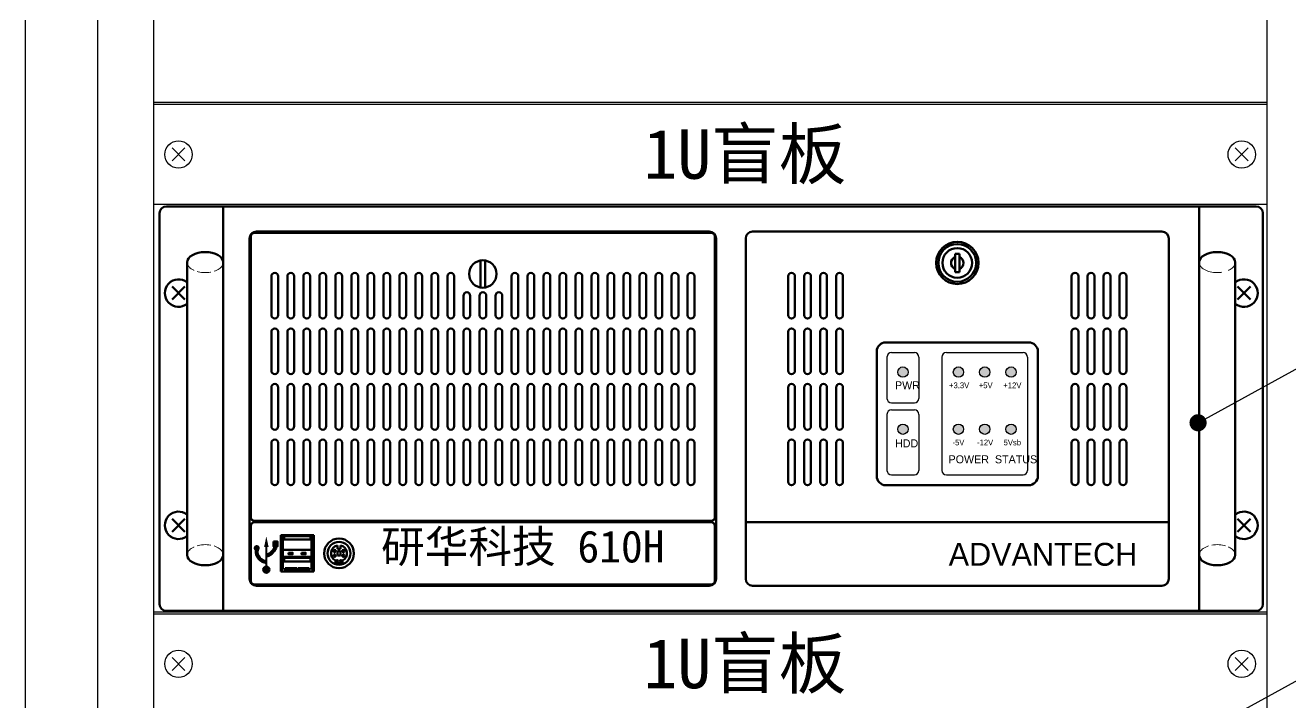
# Model space of a CAD drawing. Extents: x -75138 to 15640, y -12340 to 70479.
# Drawn here: x 3707 to 4261, y -10965 to -10669 of the extents above; entities that cross this region are included whole.
import ezdxf

# ---------------------------------------------------------------- set-up
doc = ezdxf.new("R2010")
doc.units = 0
doc.linetypes.add('ACAD_ISO02W100', pattern=[15, 12, -3])
doc.layers.get('0').update_dxf_attribs({"linetype": 'CONTINUOUS'})
doc.layers.add('尺寸线', color=3, linetype='CONTINUOUS')
doc.layers.add('虚线', color=5, linetype='ACAD_ISO02W100', lineweight=18)
doc.layers.add('轮廓', color=7, linetype='CONTINUOUS', lineweight=50)
doc.styles.get("Standard").update_dxf_attribs({"font": 'SIMFANG.TTF'})
doc.styles.add('仿宋', font='SIMFANG.TTF')
doc.dimstyles.new('ISO-25', dxfattribs={"dimtxt": 2.5, "dimasz": 2.5, "dimexe": 1.25, "dimexo": 0.625, "dimtad": 1, "dimdsep": 46, "dimtxsty": 'Standard', "dimcen": 2.5, "dimadec": 0, "dimazin": 0, "dimtfac": 1, "dimtmove": 0, "dimatfit": 3, "dimfxl": 0, "dimarcsym": 0})

# ---------------------------------------------------------------- blocks, each defined once
blk = doc.blocks.new('工控机研华科技610H正面')
at = {"layer": '轮廓'}
h = blk.add_hatch(color=1, dxfattribs=at)
h.paths.add_polyline_path([(86.1, -72.5, 1), (81.6, -72.5, 1)])
h.paths.add_polyline_path([(110.35, -72.5, 1), (105.85, -72.5, 1)])
h.paths.add_polyline_path([(121.85, -72.5, 1), (117.35, -72.5, 1)])
h.paths.add_polyline_path([(133.35, -72.5, 1), (128.85, -72.5, 1)])
h.paths.add_polyline_path([(133.35, -97.5, 1), (128.85, -97.5, 1)])
h.paths.add_polyline_path([(121.85, -97.5, 1), (117.35, -97.5, 1)])
h.paths.add_polyline_path([(110.35, -97.5, 1), (105.85, -97.5, 1)])
h.paths.add_polyline_path([(86.1, -97.5, 1), (81.6, -97.5, 1)])
for points in [[(-197.46, -149.5, 1), (-200.13, -149.5, 1)], [(-190.11, -148.67), (-190.93, -148.67, -0.239964), (-194.22, -152.25), (-194.19, -153.09, 0.261146)], [(-189.65, -146.62), (-191.5, -146.62), (-191.5, -148.67), (-189.65, -148.67)], [(-198.38, -150.48), (-199.18, -150.45, 0.393256), (-195.08, -155.97), (-195.05, -155.16, -0.38915)], [(-193.25, -158.94, 1), (-195.91, -158.94, 1)]]:
    blk.add_hatch(color=256, dxfattribs=at).paths.add_polyline_path(points)
at = {"color": 1}
for p, q in [((76.85, -66), (76.85, -84)), ((78.85, -64), (88.85, -64)), ((90.85, -66), (90.85, -84)), ((100.85, -66), (100.85, -115.5)), ((102.85, -64), (136.35, -64)), ((138.35, -66), (138.35, -115.5)), ((78.85, -86), (88.85, -86)), ((76.85, -91), (76.85, -115.5)), ((78.85, -89), (88.85, -89)), ((90.85, -91), (90.85, -115.5)), ((78.85, -117.5), (88.85, -117.5)), ((102.85, -117.5), (136.35, -117.5))]:
    blk.add_line(p, q, dxfattribs=at)
for centre in [(83.85, -72.5), (108.1, -72.5), (119.6, -72.5), (131.1, -72.5), (83.85, -97.5), (108.1, -97.5), (119.6, -97.5), (131.1, -97.5)]:
    blk.add_circle(centre, 2.25, dxfattribs=at)
for centre, start, end in [((78.85, -66), 90, 180), ((88.85, -66), 0, 90), ((102.85, -66), 90, 180), ((136.35, -66), 0, 90), ((78.85, -84), 180, 270), ((88.85, -84), 270, 0), ((78.85, -91), 90, 180), ((88.85, -91), 0, 90), ((78.85, -115.5), 180, 270), ((88.85, -115.5), 270, 0), ((102.85, -115.5), 180, 270), ((136.35, -115.5), 270, 0)]:
    blk.add_arc(centre, 2, start, end, dxfattribs=at)
at = {"layer": '虚线', "ltscale": 0.5, "extrusion": (0, 0, -1)}
for centre, major_axis in [((-221.3, -24.5), (-7.9, 0)), ((221.3, -152.5), (7.9, 0))]:
    blk.add_ellipse(centre, major_axis=major_axis, ratio=0.56962, start_param=3.141593, end_param=6.283185, dxfattribs=at)
at = {"layer": '虚线'}
blk.add_ellipse((221.3, -24.5), major_axis=(7.9, 0), ratio=0.56962, start_param=3.141593, end_param=6.283185, dxfattribs=at)
at = {"layer": '虚线', "ltscale": 0.5}
blk.add_ellipse((-221.3, -152.5), major_axis=(-7.9, 0), ratio=0.56962, start_param=3.141593, end_param=6.283185, dxfattribs=at)
at = {"layer": '轮廓', "ltscale": 0.2}
for p, q in [((-238.3, 0), (238.3, 0)), ((-198.9, -11), (-0.9, -11)), ((18.1, -11), (197.1, -11)), ((-199.8, -11.6), (0, -11.6)), ((106.6, -20.75), (108.6, -20.75)), ((106.6, -28.75), (108.6, -28.75)), ((-199.8, -137.6), (0, -137.6)), ((-199.8, -138.2), (0, -138.2)), ((-199.8, -165.4), (0, -165.4)), ((-198.9, -166), (-0.9, -166)), ((18.1, -166), (197.1, -166)), ((-238.3, -177), (238.3, -177))]:
    blk.add_line(p, q, dxfattribs=at)
at = {"layer": '轮廓'}
for p, q in [((213.4, 0), (213.4, -177)), ((-241.3, -3), (-241.3, -174)), ((-213.4, 0), (-213.4, -177)), ((241.3, -3), (241.3, -174)), ((-201.9, -14), (-201.9, -163)), ((-201.3, -13.1), (-201.3, -136.1)), ((1.5, -13.1), (1.5, -136.1)), ((2.1, -14), (2.1, -163)), ((15.1, -14), (15.1, -163)), ((200.1, -14), (200.1, -162)), ((106.6, -20.75), (106.6, -28.75)), ((108.6, -20.75), (108.6, -28.75)), ((-229.2, -24.5), (-229.2, -152.5)), ((-100.9, -35.52), (-100.9, -23.68)), ((-98.9, -35.52), (-98.9, -23.68)), ((229.2, -24.5), (229.2, -152.5)), ((-192.4, -47.6), (-192.4, -30.6)), ((-189.4, -47.6), (-189.4, -30.6)), ((-185.4, -47.6), (-185.4, -30.6)), ((-182.4, -47.6), (-182.4, -30.6)), ((-178.4, -47.6), (-178.4, -30.6)), ((-175.4, -47.6), (-175.4, -30.6)), ((-171.4, -47.6), (-171.4, -30.6)), ((-168.4, -47.6), (-168.4, -30.6)), ((-164.4, -47.6), (-164.4, -30.6)), ((-161.4, -47.6), (-161.4, -30.6)), ((-157.4, -47.6), (-157.4, -30.6)), ((-154.4, -47.6), (-154.4, -30.6)), ((-150.4, -47.6), (-150.4, -30.6)), ((-147.4, -47.6), (-147.4, -30.6)), ((-143.4, -47.6), (-143.4, -30.6)), ((-140.4, -47.6), (-140.4, -30.6)), ((-136.4, -47.6), (-136.4, -30.6)), ((-133.4, -47.6), (-133.4, -30.6)), ((-129.4, -47.6), (-129.4, -30.6)), ((-126.4, -47.6), (-126.4, -30.6)), ((-122.4, -47.6), (-122.4, -30.6)), ((-119.4, -47.6), (-119.4, -30.6)), ((-115.4, -47.6), (-115.4, -30.6)), ((-112.4, -47.6), (-112.4, -30.6)), ((-87.4, -47.6), (-87.4, -30.6)), ((-84.4, -47.6), (-84.4, -30.6)), ((-80.4, -47.6), (-80.4, -30.6)), ((-77.4, -47.6), (-77.4, -30.6)), ((-73.4, -47.6), (-73.4, -30.6)), ((-70.4, -47.6), (-70.4, -30.6)), ((-66.4, -47.6), (-66.4, -30.6)), ((-63.4, -47.6), (-63.4, -30.6)), ((-59.4, -47.6), (-59.4, -30.6)), ((-56.4, -47.6), (-56.4, -30.6)), ((-52.4, -47.6), (-52.4, -30.6)), ((-49.4, -47.6), (-49.4, -30.6)), ((-45.4, -47.6), (-45.4, -30.6)), ((-42.4, -47.6), (-42.4, -30.6)), ((-38.4, -47.6), (-38.4, -30.6)), ((-35.4, -47.6), (-35.4, -30.6)), ((-31.4, -47.6), (-31.4, -30.6)), ((-28.4, -47.6), (-28.4, -30.6)), ((-24.4, -47.6), (-24.4, -30.6)), ((-21.4, -47.6), (-21.4, -30.6)), ((-17.4, -47.6), (-17.4, -30.6)), ((-14.4, -47.6), (-14.4, -30.6)), ((-10.4, -47.6), (-10.4, -30.6)), ((-7.4, -47.6), (-7.4, -30.6)), ((33.6, -47.6), (33.6, -30.6)), ((36.6, -47.6), (36.6, -30.6)), ((40.6, -47.6), (40.6, -30.6)), ((43.6, -47.6), (43.6, -30.6)), ((47.6, -47.6), (47.6, -30.6)), ((50.6, -47.6), (50.6, -30.6)), ((54.6, -47.6), (54.6, -30.6)), ((57.6, -47.6), (57.6, -30.6)), ((157.6, -47.6), (157.6, -30.6)), ((160.6, -47.6), (160.6, -30.6)), ((164.6, -47.6), (164.6, -30.6)), ((167.6, -47.6), (167.6, -30.6)), ((171.6, -47.6), (171.6, -30.6)), ((174.6, -47.6), (174.6, -30.6)), ((178.6, -47.6), (178.6, -30.6)), ((181.6, -47.6), (181.6, -30.6)), ((-230.17, -40.78), (-235.83, -35.12)), ((-235.83, -40.78), (-230.17, -35.12)), ((230.17, -40.78), (235.83, -35.12)), ((235.83, -40.78), (230.17, -35.12)), ((-108.4, -47.6), (-108.4, -39.1)), ((-105.4, -47.6), (-105.4, -39.1)), ((-101.4, -47.6), (-101.4, -39.1)), ((-98.4, -47.6), (-98.4, -39.1)), ((-94.4, -47.6), (-94.4, -39.1)), ((-91.4, -47.6), (-91.4, -39.1)), ((-192.4, -71.9), (-192.4, -54.9)), ((-189.4, -71.9), (-189.4, -54.9)), ((-185.4, -71.9), (-185.4, -54.9)), ((-182.4, -71.9), (-182.4, -54.9)), ((-178.4, -71.9), (-178.4, -54.9)), ((-175.4, -71.9), (-175.4, -54.9)), ((-171.4, -71.9), (-171.4, -54.9)), ((-168.4, -71.9), (-168.4, -54.9)), ((-164.4, -71.9), (-164.4, -54.9)), ((-161.4, -71.9), (-161.4, -54.9)), ((-157.4, -71.9), (-157.4, -54.9)), ((-154.4, -71.9), (-154.4, -54.9)), ((-150.4, -71.9), (-150.4, -54.9)), ((-147.4, -71.9), (-147.4, -54.9)), ((-143.4, -71.9), (-143.4, -54.9)), ((-140.4, -71.9), (-140.4, -54.9)), ((-136.4, -71.9), (-136.4, -54.9)), ((-133.4, -71.9), (-133.4, -54.9)), ((-129.4, -71.9), (-129.4, -54.9)), ((-126.4, -71.9), (-126.4, -54.9)), ((-122.4, -71.9), (-122.4, -54.9)), ((-119.4, -71.9), (-119.4, -54.9)), ((-115.4, -71.9), (-115.4, -54.9)), ((-112.4, -71.9), (-112.4, -54.9)), ((-108.4, -71.9), (-108.4, -54.9)), ((-105.4, -71.9), (-105.4, -54.9)), ((-101.4, -71.9), (-101.4, -54.9)), ((-98.4, -71.9), (-98.4, -54.9)), ((-94.4, -71.9), (-94.4, -54.9)), ((-91.4, -71.9), (-91.4, -54.9)), ((-87.4, -71.9), (-87.4, -54.9)), ((-84.4, -71.9), (-84.4, -54.9)), ((-80.4, -71.9), (-80.4, -54.9)), ((-77.4, -71.9), (-77.4, -54.9)), ((-73.4, -71.9), (-73.4, -54.9)), ((-70.4, -71.9), (-70.4, -54.9)), ((-66.4, -71.9), (-66.4, -54.9)), ((-63.4, -71.9), (-63.4, -54.9)), ((-59.4, -71.9), (-59.4, -54.9)), ((-56.4, -71.9), (-56.4, -54.9)), ((-52.4, -71.9), (-52.4, -54.9)), ((-49.4, -71.9), (-49.4, -54.9)), ((-45.4, -71.9), (-45.4, -54.9)), ((-42.4, -71.9), (-42.4, -54.9)), ((-38.4, -71.9), (-38.4, -54.9)), ((-35.4, -71.9), (-35.4, -54.9)), ((-31.4, -71.9), (-31.4, -54.9)), ((-28.4, -71.9), (-28.4, -54.9)), ((-24.4, -71.9), (-24.4, -54.9)), ((-21.4, -71.9), (-21.4, -54.9)), ((-17.4, -71.9), (-17.4, -54.9)), ((-14.4, -71.9), (-14.4, -54.9)), ((-10.4, -71.9), (-10.4, -54.9)), ((-7.4, -71.9), (-7.4, -54.9)), ((33.6, -71.9), (33.6, -54.9)), ((36.6, -71.9), (36.6, -54.9)), ((40.6, -71.9), (40.6, -54.9)), ((43.6, -71.9), (43.6, -54.9)), ((47.6, -71.9), (47.6, -54.9)), ((50.6, -71.9), (50.6, -54.9)), ((54.6, -71.9), (54.6, -54.9)), ((57.6, -71.9), (57.6, -54.9)), ((157.6, -71.9), (157.6, -54.9)), ((160.6, -71.9), (160.6, -54.9)), ((164.6, -71.9), (164.6, -54.9)), ((167.6, -71.9), (167.6, -54.9)), ((171.6, -71.9), (171.6, -54.9)), ((174.6, -71.9), (174.6, -54.9)), ((178.6, -71.9), (178.6, -54.9)), ((181.6, -71.9), (181.6, -54.9)), ((76.35, -59.5), (138.85, -59.5)), ((72.35, -63.5), (72.35, -118)), ((142.85, -63.5), (142.85, -118)), ((-192.4, -96.2), (-192.4, -79.2)), ((-189.4, -96.2), (-189.4, -79.2)), ((-185.4, -96.2), (-185.4, -79.2)), ((-182.4, -96.2), (-182.4, -79.2)), ((-178.4, -96.2), (-178.4, -79.2)), ((-175.4, -96.2), (-175.4, -79.2)), ((-171.4, -96.2), (-171.4, -79.2)), ((-168.4, -96.2), (-168.4, -79.2)), ((-164.4, -96.2), (-164.4, -79.2)), ((-161.4, -96.2), (-161.4, -79.2)), ((-157.4, -96.2), (-157.4, -79.2)), ((-154.4, -96.2), (-154.4, -79.2)), ((-150.4, -96.2), (-150.4, -79.2)), ((-147.4, -96.2), (-147.4, -79.2)), ((-143.4, -96.2), (-143.4, -79.2)), ((-140.4, -96.2), (-140.4, -79.2)), ((-136.4, -96.2), (-136.4, -79.2)), ((-133.4, -96.2), (-133.4, -79.2)), ((-129.4, -96.2), (-129.4, -79.2)), ((-126.4, -96.2), (-126.4, -79.2)), ((-122.4, -96.2), (-122.4, -79.2)), ((-119.4, -96.2), (-119.4, -79.2)), ((-115.4, -96.2), (-115.4, -79.2)), ((-112.4, -96.2), (-112.4, -79.2)), ((-108.4, -96.2), (-108.4, -79.2)), ((-105.4, -96.2), (-105.4, -79.2)), ((-101.4, -96.2), (-101.4, -79.2)), ((-98.4, -96.2), (-98.4, -79.2)), ((-94.4, -96.2), (-94.4, -79.2)), ((-91.4, -96.2), (-91.4, -79.2)), ((-87.4, -96.2), (-87.4, -79.2)), ((-84.4, -96.2), (-84.4, -79.2)), ((-80.4, -96.2), (-80.4, -79.2)), ((-77.4, -96.2), (-77.4, -79.2)), ((-73.4, -96.2), (-73.4, -79.2)), ((-70.4, -96.2), (-70.4, -79.2)), ((-66.4, -96.2), (-66.4, -79.2)), ((-63.4, -96.2), (-63.4, -79.2)), ((-59.4, -96.2), (-59.4, -79.2)), ((-56.4, -96.2), (-56.4, -79.2)), ((-52.4, -96.2), (-52.4, -79.2)), ((-49.4, -96.2), (-49.4, -79.2)), ((-45.4, -96.2), (-45.4, -79.2)), ((-42.4, -96.2), (-42.4, -79.2)), ((-38.4, -96.2), (-38.4, -79.2)), ((-35.4, -96.2), (-35.4, -79.2)), ((-31.4, -96.2), (-31.4, -79.2)), ((-28.4, -96.2), (-28.4, -79.2)), ((-24.4, -96.2), (-24.4, -79.2)), ((-21.4, -96.2), (-21.4, -79.2)), ((-17.4, -96.2), (-17.4, -79.2)), ((-14.4, -96.2), (-14.4, -79.2)), ((-10.4, -96.2), (-10.4, -79.2)), ((-7.4, -96.2), (-7.4, -79.2)), ((33.6, -96.2), (33.6, -79.2)), ((36.6, -96.2), (36.6, -79.2)), ((40.6, -96.2), (40.6, -79.2)), ((43.6, -96.2), (43.6, -79.2)), ((47.6, -96.2), (47.6, -79.2)), ((50.6, -96.2), (50.6, -79.2)), ((54.6, -96.2), (54.6, -79.2)), ((57.6, -96.2), (57.6, -79.2)), ((157.6, -96.2), (157.6, -79.2)), ((160.6, -96.2), (160.6, -79.2)), ((164.6, -96.2), (164.6, -79.2)), ((167.6, -96.2), (167.6, -79.2)), ((171.6, -96.2), (171.6, -79.2)), ((174.6, -96.2), (174.6, -79.2)), ((178.6, -96.2), (178.6, -79.2)), ((181.6, -96.2), (181.6, -79.2)), ((-192.4, -120.5), (-192.4, -103.5)), ((-189.4, -120.5), (-189.4, -103.5)), ((-185.4, -120.5), (-185.4, -103.5)), ((-182.4, -120.5), (-182.4, -103.5)), ((-178.4, -120.5), (-178.4, -103.5)), ((-175.4, -120.5), (-175.4, -103.5)), ((-171.4, -120.5), (-171.4, -103.5)), ((-168.4, -120.5), (-168.4, -103.5)), ((-164.4, -120.5), (-164.4, -103.5)), ((-161.4, -120.5), (-161.4, -103.5)), ((-157.4, -120.5), (-157.4, -103.5)), ((-154.4, -120.5), (-154.4, -103.5)), ((-150.4, -120.5), (-150.4, -103.5)), ((-147.4, -120.5), (-147.4, -103.5)), ((-143.4, -120.5), (-143.4, -103.5)), ((-140.4, -120.5), (-140.4, -103.5)), ((-136.4, -120.5), (-136.4, -103.5)), ((-133.4, -120.5), (-133.4, -103.5)), ((-129.4, -120.5), (-129.4, -103.5)), ((-126.4, -120.5), (-126.4, -103.5)), ((-122.4, -120.5), (-122.4, -103.5)), ((-119.4, -120.5), (-119.4, -103.5)), ((-115.4, -120.5), (-115.4, -103.5)), ((-112.4, -120.5), (-112.4, -103.5)), ((-108.4, -120.5), (-108.4, -103.5)), ((-105.4, -120.5), (-105.4, -103.5)), ((-101.4, -120.5), (-101.4, -103.5)), ((-98.4, -120.5), (-98.4, -103.5)), ((-94.4, -120.5), (-94.4, -103.5)), ((-91.4, -120.5), (-91.4, -103.5)), ((-87.4, -120.5), (-87.4, -103.5)), ((-84.4, -120.5), (-84.4, -103.5)), ((-80.4, -120.5), (-80.4, -103.5)), ((-77.4, -120.5), (-77.4, -103.5)), ((-73.4, -120.5), (-73.4, -103.5)), ((-70.4, -120.5), (-70.4, -103.5)), ((-66.4, -120.5), (-66.4, -103.5)), ((-63.4, -120.5), (-63.4, -103.5)), ((-59.4, -120.5), (-59.4, -103.5)), ((-56.4, -120.5), (-56.4, -103.5)), ((-52.4, -120.5), (-52.4, -103.5)), ((-49.4, -120.5), (-49.4, -103.5)), ((-45.4, -120.5), (-45.4, -103.5)), ((-42.4, -120.5), (-42.4, -103.5)), ((-38.4, -120.5), (-38.4, -103.5)), ((-35.4, -120.5), (-35.4, -103.5)), ((-31.4, -120.5), (-31.4, -103.5)), ((-28.4, -120.5), (-28.4, -103.5)), ((-24.4, -120.5), (-24.4, -103.5)), ((-21.4, -120.5), (-21.4, -103.5)), ((-17.4, -120.5), (-17.4, -103.5)), ((-14.4, -120.5), (-14.4, -103.5)), ((-10.4, -120.5), (-10.4, -103.5)), ((-7.4, -120.5), (-7.4, -103.5)), ((33.6, -120.5), (33.6, -103.5)), ((36.6, -120.5), (36.6, -103.5)), ((40.6, -120.5), (40.6, -103.5)), ((43.6, -120.5), (43.6, -103.5)), ((47.6, -120.5), (47.6, -103.5)), ((50.6, -120.5), (50.6, -103.5)), ((54.6, -120.5), (54.6, -103.5)), ((57.6, -120.5), (57.6, -103.5)), ((157.6, -120.5), (157.6, -103.5)), ((160.6, -120.5), (160.6, -103.5)), ((164.6, -120.5), (164.6, -103.5)), ((167.6, -120.5), (167.6, -103.5)), ((171.6, -120.5), (171.6, -103.5)), ((174.6, -120.5), (174.6, -103.5)), ((178.6, -120.5), (178.6, -103.5)), ((181.6, -120.5), (181.6, -103.5)), ((76.35, -122), (138.85, -122)), ((-230.17, -142.38), (-235.83, -136.72)), ((-235.83, -142.38), (-230.17, -136.72)), ((15.1, -138.2), (200.1, -138.2)), ((230.17, -142.38), (235.83, -136.72)), ((235.83, -142.38), (230.17, -136.72)), ((-201.3, -139.7), (-201.3, -163.9)), ((-188.3, -143.8), (-188.3, -159.8)), ((-188.3, -143.8), (-173.8, -143.8)), ((-173.8, -143.8), (-173.8, -159.8)), ((1.5, -139.7), (1.5, -163.9)), ((-188.3, -144.8), (-187.3, -144.8)), ((-188.3, -144.8), (-188.3, -158.8)), ((-187.3, -144.8), (-187.3, -158.8)), ((-186.8, -144.3), (-186.8, -145.8)), ((-186.8, -144.3), (-175.3, -144.3)), ((-186.8, -145.8), (-175.3, -145.8)), ((-175.3, -144.3), (-175.3, -145.8)), ((-174.8, -144.8), (-174.8, -158.8)), ((-174.8, -144.8), (-173.8, -144.8)), ((-163.4, -149.8), (-163.4, -148.35)), ((-162.2, -149.8), (-162.2, -148.35)), ((-195.03, -154.59), (-195.09, -156.19)), ((-194.79, -154.73), (-194.98, -156.19)), ((-194.23, -151.72), (-194.18, -153.42)), ((-187.3, -150.3), (-174.8, -150.3)), ((-187.3, -153.3), (-174.8, -153.3)), ((-186.8, -153.8), (-175.3, -153.8)), ((-186.8, -153.8), (-186.8, -155.3)), ((-175.3, -153.8), (-175.3, -155.3)), ((-163.4, -149.8), (-162.2, -149.8)), ((-163.4, -152.8), (-163.4, -150.8)), ((-163.4, -150.8), (-162.2, -150.8)), ((-163.4, -152.8), (-162.2, -152.8)), ((-162.2, -152.8), (-162.2, -150.8)), ((-188.3, -158.8), (-187.3, -158.8)), ((-188.3, -159.8), (-173.8, -159.8)), ((-186.8, -155.3), (-175.3, -155.3)), ((-186.3, -158.3), (-181.3, -158.3)), ((-186.3, -158.3), (-186.3, -159.3)), ((-186.3, -159.3), (-181.3, -159.3)), ((-181.3, -158.3), (-181.3, -159.3)), ((-180.8, -158.3), (-180.8, -159.3)), ((-180.8, -158.3), (-175.8, -158.3)), ((-180.8, -159.3), (-175.8, -159.3)), ((-175.8, -158.3), (-175.8, -159.3)), ((-174.8, -158.8), (-173.8, -158.8)), ((-164.3, -155.94), (-164.3, -154.96)), ((-164.3, -155.94), (-161.3, -155.94)), ((-161.3, -155.94), (-161.3, -154.96)), ((200.1, -162), (200.1, -163))]:
    blk.add_line(p, q, dxfattribs=at)
blk.add_lwpolyline([(-194.58, -144.36, 0, 2, 0), (-194.58, -149.08, 2, 2, 0)], format="xyseb", dxfattribs=at)
at = {"layer": '轮廓', "const_width": 1}
blk.add_lwpolyline([(-194.58, -149.08), (-194.58, -158.94)], dxfattribs=at)
at = {"layer": '轮廓'}
for points in [[(-191.5, -146.62), (-189.65, -146.62), (-189.65, -148.67), (-191.5, -148.67)], [(-184.86, -151.51), (-183.12, -151.51), (-183.12, -152.22), (-184.86, -152.22)], [(-179.15, -151.51), (-177.41, -151.51), (-177.41, -152.22), (-179.15, -152.22)]]:
    blk.add_lwpolyline(points, close=True, dxfattribs=at)
for centre, radius in [((107.6, -24.75), 9.25), ((107.6, -24.75), 8.25), ((107.6, -24.75), 6.5), ((-99.9, -29.6), 6), ((-162.8, -151.8), 6.5), ((-162.8, -151.8), 5), ((-164.71, -150.81), 0.5), ((-164.71, -152.79), 0.5), ((-163.65, -155.22), 0.5), ((-161.95, -155.22), 0.5), ((-160.89, -150.81), 0.5), ((-160.89, -152.79), 0.5), ((-194.58, -158.94), 1.33)]:
    blk.add_circle(centre, radius, dxfattribs=at)
for centre, radius, start, end in [((238.3, -3), 3, 0, 90), ((-238.3, -3), 3, 90, 180), ((-198.9, -14), 3, 90, 180), ((-0.9, -14), 3, 0, 90), ((18.1, -14), 3, 90, 180), ((-199.8, -13.1), 1.5, 90, 180), ((0, -13.1), 1.5, 0, 90), ((107.6, -24.75), 2.75, 111.3237, 248.6763), ((107.6, -24.75), 2.75, 291.3237, 68.6763), ((-233, -37.95), 6, 50.7035, 309.2965), ((-190.9, -30.6), 1.5, 0, 180), ((-183.9, -30.6), 1.5, 0, 180), ((-176.9, -30.6), 1.5, 0, 180), ((-169.9, -30.6), 1.5, 0, 180), ((-162.9, -30.6), 1.5, 0, 180), ((-155.9, -30.6), 1.5, 0, 180), ((-148.9, -30.6), 1.5, 0, 180), ((-141.9, -30.6), 1.5, 0, 180), ((-134.9, -30.6), 1.5, 0, 180), ((-127.9, -30.6), 1.5, 0, 180), ((-120.9, -30.6), 1.5, 0, 180), ((-113.9, -30.6), 1.5, 0, 180), ((-85.9, -30.6), 1.5, 0, 180), ((-78.9, -30.6), 1.5, 0, 180), ((-71.9, -30.6), 1.5, 0, 180), ((-64.9, -30.6), 1.5, 0, 180), ((-57.9, -30.6), 1.5, 0, 180), ((-50.9, -30.6), 1.5, 0, 180), ((-43.9, -30.6), 1.5, 0, 180), ((-36.9, -30.6), 1.5, 0, 180), ((-29.9, -30.6), 1.5, 0, 180), ((-22.9, -30.6), 1.5, 0, 180), ((-15.9, -30.6), 1.5, 0, 180), ((-8.9, -30.6), 1.5, 0, 180), ((35.1, -30.6), 1.5, 0, 180), ((42.1, -30.6), 1.5, 0, 180), ((49.1, -30.6), 1.5, 0, 180), ((56.1, -30.6), 1.5, 0, 180), ((159.1, -30.6), 1.5, 0, 180), ((166.1, -30.6), 1.5, 0, 180), ((173.1, -30.6), 1.5, 0, 180), ((180.1, -30.6), 1.5, 0, 180), ((233, -37.95), 6, 230.7035, 129.2965), ((-106.9, -39.1), 1.5, 0, 180), ((-99.9, -39.1), 1.5, 0, 180), ((-92.9, -39.1), 1.5, 0, 180), ((-190.9, -47.6), 1.5, 180, 0), ((-183.9, -47.6), 1.5, 180, 0), ((-176.9, -47.6), 1.5, 180, 0), ((-169.9, -47.6), 1.5, 180, 0), ((-162.9, -47.6), 1.5, 180, 0), ((-155.9, -47.6), 1.5, 180, 0), ((-148.9, -47.6), 1.5, 180, 0), ((-141.9, -47.6), 1.5, 180, 0), ((-134.9, -47.6), 1.5, 180, 0), ((-127.9, -47.6), 1.5, 180, 0), ((-120.9, -47.6), 1.5, 180, 0), ((-113.9, -47.6), 1.5, 180, 0), ((-106.9, -47.6), 1.5, 180, 0), ((-99.9, -47.6), 1.5, 180, 0), ((-92.9, -47.6), 1.5, 180, 0), ((-85.9, -47.6), 1.5, 180, 0), ((-78.9, -47.6), 1.5, 180, 0), ((-71.9, -47.6), 1.5, 180, 0), ((-64.9, -47.6), 1.5, 180, 0), ((-57.9, -47.6), 1.5, 180, 0), ((-50.9, -47.6), 1.5, 180, 0), ((-43.9, -47.6), 1.5, 180, 0), ((-36.9, -47.6), 1.5, 180, 0), ((-29.9, -47.6), 1.5, 180, 0), ((-22.9, -47.6), 1.5, 180, 0), ((-15.9, -47.6), 1.5, 180, 0), ((-8.9, -47.6), 1.5, 180, 0), ((35.1, -47.6), 1.5, 180, 0), ((42.1, -47.6), 1.5, 180, 0), ((49.1, -47.6), 1.5, 180, 0), ((56.1, -47.6), 1.5, 180, 0), ((159.1, -47.6), 1.5, 180, 0), ((166.1, -47.6), 1.5, 180, 0), ((173.1, -47.6), 1.5, 180, 0), ((180.1, -47.6), 1.5, 180, 0), ((-190.9, -54.9), 1.5, 0, 180), ((-183.9, -54.9), 1.5, 0, 180), ((-176.9, -54.9), 1.5, 0, 180), ((-169.9, -54.9), 1.5, 0, 180), ((-162.9, -54.9), 1.5, 0, 180), ((-155.9, -54.9), 1.5, 0, 180), ((-148.9, -54.9), 1.5, 0, 180), ((-141.9, -54.9), 1.5, 0, 180), ((-134.9, -54.9), 1.5, 0, 180), ((-127.9, -54.9), 1.5, 0, 180), ((-120.9, -54.9), 1.5, 0, 180), ((-113.9, -54.9), 1.5, 0, 180), ((-106.9, -54.9), 1.5, 0, 180), ((-99.9, -54.9), 1.5, 0, 180), ((-92.9, -54.9), 1.5, 0, 180), ((-85.9, -54.9), 1.5, 0, 180), ((-78.9, -54.9), 1.5, 0, 180), ((-71.9, -54.9), 1.5, 0, 180), ((-64.9, -54.9), 1.5, 0, 180), ((-57.9, -54.9), 1.5, 0, 180), ((-50.9, -54.9), 1.5, 0, 180), ((-43.9, -54.9), 1.5, 0, 180), ((-36.9, -54.9), 1.5, 0, 180), ((-29.9, -54.9), 1.5, 0, 180), ((-22.9, -54.9), 1.5, 0, 180), ((-15.9, -54.9), 1.5, 0, 180), ((-8.9, -54.9), 1.5, 0, 180), ((35.1, -54.9), 1.5, 0, 180), ((42.1, -54.9), 1.5, 0, 180), ((49.1, -54.9), 1.5, 0, 180), ((56.1, -54.9), 1.5, 0, 180), ((159.1, -54.9), 1.5, 0, 180), ((166.1, -54.9), 1.5, 0, 180), ((173.1, -54.9), 1.5, 0, 180), ((180.1, -54.9), 1.5, 0, 180), ((76.35, -63.5), 4, 90, 180), ((138.85, -63.5), 4, 0, 90), ((-190.9, -71.9), 1.5, 180, 0), ((-183.9, -71.9), 1.5, 180, 0), ((-176.9, -71.9), 1.5, 180, 0), ((-169.9, -71.9), 1.5, 180, 0), ((-162.9, -71.9), 1.5, 180, 0), ((-155.9, -71.9), 1.5, 180, 0), ((-148.9, -71.9), 1.5, 180, 0), ((-141.9, -71.9), 1.5, 180, 0), ((-134.9, -71.9), 1.5, 180, 0), ((-127.9, -71.9), 1.5, 180, 0), ((-120.9, -71.9), 1.5, 180, 0), ((-113.9, -71.9), 1.5, 180, 0), ((-106.9, -71.9), 1.5, 180, 0), ((-99.9, -71.9), 1.5, 180, 0), ((-92.9, -71.9), 1.5, 180, 0), ((-85.9, -71.9), 1.5, 180, 0), ((-78.9, -71.9), 1.5, 180, 0), ((-71.9, -71.9), 1.5, 180, 0), ((-64.9, -71.9), 1.5, 180, 0), ((-57.9, -71.9), 1.5, 180, 0), ((-50.9, -71.9), 1.5, 180, 0), ((-43.9, -71.9), 1.5, 180, 0), ((-36.9, -71.9), 1.5, 180, 0), ((-29.9, -71.9), 1.5, 180, 0), ((-22.9, -71.9), 1.5, 180, 0), ((-15.9, -71.9), 1.5, 180, 0), ((-8.9, -71.9), 1.5, 180, 0), ((35.1, -71.9), 1.5, 180, 0), ((42.1, -71.9), 1.5, 180, 0), ((49.1, -71.9), 1.5, 180, 0), ((56.1, -71.9), 1.5, 180, 0), ((159.1, -71.9), 1.5, 180, 0), ((166.1, -71.9), 1.5, 180, 0), ((173.1, -71.9), 1.5, 180, 0), ((180.1, -71.9), 1.5, 180, 0), ((-190.9, -79.2), 1.5, 0, 180), ((-183.9, -79.2), 1.5, 0, 180), ((-176.9, -79.2), 1.5, 0, 180), ((-169.9, -79.2), 1.5, 0, 180), ((-162.9, -79.2), 1.5, 0, 180), ((-155.9, -79.2), 1.5, 0, 180), ((-148.9, -79.2), 1.5, 0, 180), ((-141.9, -79.2), 1.5, 0, 180), ((-134.9, -79.2), 1.5, 0, 180), ((-127.9, -79.2), 1.5, 0, 180), ((-120.9, -79.2), 1.5, 0, 180), ((-113.9, -79.2), 1.5, 0, 180), ((-106.9, -79.2), 1.5, 0, 180), ((-99.9, -79.2), 1.5, 0, 180), ((-92.9, -79.2), 1.5, 0, 180), ((-85.9, -79.2), 1.5, 0, 180), ((-78.9, -79.2), 1.5, 0, 180), ((-71.9, -79.2), 1.5, 0, 180), ((-64.9, -79.2), 1.5, 0, 180), ((-57.9, -79.2), 1.5, 0, 180), ((-50.9, -79.2), 1.5, 0, 180), ((-43.9, -79.2), 1.5, 0, 180), ((-36.9, -79.2), 1.5, 0, 180), ((-29.9, -79.2), 1.5, 0, 180), ((-22.9, -79.2), 1.5, 0, 180), ((-15.9, -79.2), 1.5, 0, 180), ((-8.9, -79.2), 1.5, 0, 180), ((35.1, -79.2), 1.5, 0, 180), ((42.1, -79.2), 1.5, 0, 180), ((49.1, -79.2), 1.5, 0, 180), ((56.1, -79.2), 1.5, 0, 180), ((159.1, -79.2), 1.5, 0, 180), ((166.1, -79.2), 1.5, 0, 180), ((173.1, -79.2), 1.5, 0, 180), ((180.1, -79.2), 1.5, 0, 180), ((-190.9, -96.2), 1.5, 180, 0), ((-183.9, -96.2), 1.5, 180, 0), ((-176.9, -96.2), 1.5, 180, 0), ((-169.9, -96.2), 1.5, 180, 0), ((-162.9, -96.2), 1.5, 180, 0), ((-155.9, -96.2), 1.5, 180, 0), ((-148.9, -96.2), 1.5, 180, 0), ((-141.9, -96.2), 1.5, 180, 0), ((-134.9, -96.2), 1.5, 180, 0), ((-127.9, -96.2), 1.5, 180, 0), ((-120.9, -96.2), 1.5, 180, 0), ((-113.9, -96.2), 1.5, 180, 0), ((-106.9, -96.2), 1.5, 180, 0), ((-99.9, -96.2), 1.5, 180, 0), ((-92.9, -96.2), 1.5, 180, 0), ((-85.9, -96.2), 1.5, 180, 0), ((-78.9, -96.2), 1.5, 180, 0), ((-71.9, -96.2), 1.5, 180, 0), ((-64.9, -96.2), 1.5, 180, 0), ((-57.9, -96.2), 1.5, 180, 0), ((-50.9, -96.2), 1.5, 180, 0), ((-43.9, -96.2), 1.5, 180, 0), ((-36.9, -96.2), 1.5, 180, 0), ((-29.9, -96.2), 1.5, 180, 0), ((-22.9, -96.2), 1.5, 180, 0), ((-15.9, -96.2), 1.5, 180, 0), ((-8.9, -96.2), 1.5, 180, 0), ((35.1, -96.2), 1.5, 180, 0), ((42.1, -96.2), 1.5, 180, 0), ((49.1, -96.2), 1.5, 180, 0), ((56.1, -96.2), 1.5, 180, 0), ((159.1, -96.2), 1.5, 180, 0), ((166.1, -96.2), 1.5, 180, 0), ((173.1, -96.2), 1.5, 180, 0), ((180.1, -96.2), 1.5, 180, 0), ((-190.9, -103.5), 1.5, 0, 180), ((-183.9, -103.5), 1.5, 0, 180), ((-176.9, -103.5), 1.5, 0, 180), ((-169.9, -103.5), 1.5, 0, 180), ((-162.9, -103.5), 1.5, 0, 180), ((-155.9, -103.5), 1.5, 0, 180), ((-148.9, -103.5), 1.5, 0, 180), ((-141.9, -103.5), 1.5, 0, 180), ((-134.9, -103.5), 1.5, 0, 180), ((-127.9, -103.5), 1.5, 0, 180), ((-120.9, -103.5), 1.5, 0, 180), ((-113.9, -103.5), 1.5, 0, 180), ((-106.9, -103.5), 1.5, 0, 180), ((-99.9, -103.5), 1.5, 0, 180), ((-92.9, -103.5), 1.5, 0, 180), ((-85.9, -103.5), 1.5, 0, 180), ((-78.9, -103.5), 1.5, 0, 180), ((-71.9, -103.5), 1.5, 0, 180), ((-64.9, -103.5), 1.5, 0, 180), ((-57.9, -103.5), 1.5, 0, 180), ((-50.9, -103.5), 1.5, 0, 180), ((-43.9, -103.5), 1.5, 0, 180), ((-36.9, -103.5), 1.5, 0, 180), ((-29.9, -103.5), 1.5, 0, 180), ((-22.9, -103.5), 1.5, 0, 180), ((-15.9, -103.5), 1.5, 0, 180), ((-8.9, -103.5), 1.5, 0, 180), ((35.1, -103.5), 1.5, 0, 180), ((42.1, -103.5), 1.5, 0, 180), ((49.1, -103.5), 1.5, 0, 180), ((56.1, -103.5), 1.5, 0, 180), ((159.1, -103.5), 1.5, 0, 180), ((166.1, -103.5), 1.5, 0, 180), ((173.1, -103.5), 1.5, 0, 180), ((180.1, -103.5), 1.5, 0, 180), ((-190.9, -120.5), 1.5, 180, 0), ((-183.9, -120.5), 1.5, 180, 0), ((-176.9, -120.5), 1.5, 180, 0), ((-169.9, -120.5), 1.5, 180, 0), ((-162.9, -120.5), 1.5, 180, 0), ((-155.9, -120.5), 1.5, 180, 0), ((-148.9, -120.5), 1.5, 180, 0), ((-141.9, -120.5), 1.5, 180, 0), ((-134.9, -120.5), 1.5, 180, 0), ((-127.9, -120.5), 1.5, 180, 0), ((-120.9, -120.5), 1.5, 180, 0), ((-113.9, -120.5), 1.5, 180, 0), ((-106.9, -120.5), 1.5, 180, 0), ((-99.9, -120.5), 1.5, 180, 0), ((-92.9, -120.5), 1.5, 180, 0), ((-85.9, -120.5), 1.5, 180, 0), ((-78.9, -120.5), 1.5, 180, 0), ((-71.9, -120.5), 1.5, 180, 0), ((-64.9, -120.5), 1.5, 180, 0), ((-57.9, -120.5), 1.5, 180, 0), ((-50.9, -120.5), 1.5, 180, 0), ((-43.9, -120.5), 1.5, 180, 0), ((-36.9, -120.5), 1.5, 180, 0), ((-29.9, -120.5), 1.5, 180, 0), ((-22.9, -120.5), 1.5, 180, 0), ((-15.9, -120.5), 1.5, 180, 0), ((-8.9, -120.5), 1.5, 180, 0), ((35.1, -120.5), 1.5, 180, 0), ((42.1, -120.5), 1.5, 180, 0), ((49.1, -120.5), 1.5, 180, 0), ((56.1, -120.5), 1.5, 180, 0), ((76.35, -118), 4, 180, 270), ((138.85, -118), 4, 270, 0), ((159.1, -120.5), 1.5, 180, 0), ((166.1, -120.5), 1.5, 180, 0), ((173.1, -120.5), 1.5, 180, 0), ((180.1, -120.5), 1.5, 180, 0), ((-233, -139.55), 6, 50.7035, 309.2965), ((-199.8, -136.1), 1.5, 180, 270), ((-199.8, -139.7), 1.5, 90, 180), ((0, -136.1), 1.5, 270, 0), ((0, -139.7), 1.5, 0, 90), ((233, -139.55), 6, 230.7035, 129.2965), ((-196.09, -147.24), 5.35, 286.3474, 344.4211), ((-196.09, -147.24), 6.15, 286.3474, 346.4897), ((-162.8, -151.8), 3.5, 99.8709, 244.6231), ((-162.8, -151.8), 3.5, 295.3769, 80.1291), ((-194.16, -151.01), 5.05, 173.4566, 265.718), ((-194.16, -151.01), 4.25, 172.8305, 265.718)]:
    blk.add_arc(centre, radius, start, end, dxfattribs=at)
at = {"layer": '轮廓', "ltscale": 0.2}
for centre, radius, start, end in [((197.1, -14), 3, 0, 90), ((-198.9, -163), 3, 180, 270), ((-199.8, -163.9), 1.5, 180, 270), ((-0.9, -163), 3, 270, 0), ((0, -163.9), 1.5, 270, 0), ((18.1, -163), 3, 180, 270), ((197.1, -163), 3, 270, 0), ((-238.3, -174), 3, 180, 270), ((238.3, -174), 3, 270, 0)]:
    blk.add_arc(centre, radius, start, end, dxfattribs=at)
at = {"layer": '轮廓'}
for centre, major_axis in [((-221.3, -24.5), (-7.9, 0)), ((221.3, -152.5), (7.9, 0))]:
    blk.add_ellipse(centre, major_axis=major_axis, ratio=0.56962, start_param=3.141593, end_param=6.283185, dxfattribs=at)
at = {"layer": '轮廓', "extrusion": (0, 0, -1)}
blk.add_ellipse((221.3, -24.5), major_axis=(7.9, 0), ratio=0.56962, start_param=3.141593, end_param=6.283185, dxfattribs=at)
at = {"layer": '轮廓', "ltscale": 0.5, "extrusion": (0, 0, -1)}
blk.add_ellipse((-221.3, -152.5), major_axis=(-7.9, 0), ratio=0.56962, start_param=3.141593, end_param=6.283185, dxfattribs=at)
at = {"layer": '轮廓', "attachment_point": 1}
for s, insert, char_height in [('{\\fﾺￚￌﾣﾤ|b0|i0|c134|p2;PWR}', (80.36, -76.53), 3.5), ('{\\fￋￎￌﾣﾤ|b0|i0|c134|p2;+3.3V}', (104, -77.05), 2.5), ('{\\fￋￎￌﾣﾤ|b0|i0|c134|p2;+5V}', (117.01, -77.05), 2.5), ('{\\fￋￎￌﾣﾤ|b0|i0|c134|p2;+12V}', (127.75, -77.05), 2.5), ('{\\fﾺￚￌﾣﾤ|b0|i0|c134|p2;HDD}', (80.36, -101.94), 3.5), ('{\\fￋￎￌﾣﾤ|b0|i0|c134|p2;-5V}', (105.51, -102.05), 2.5), ('{\\fￋￎￌﾣﾤ|b0|i0|c134|p2;-12V}', (116.25, -102.05), 2.5), ('{\\fￋￎￌﾣﾤ|b0|i0|c134|p2;5Vsb}', (127.86, -102.05), 2.5), ('{\\fU+FFBAￚￌﾣ\\U+|b0|i0|c134|p2;ADVANTECH}', (103.84, -147.21), 10)]:
    blk.add_mtext(s, dxfattribs=dict(at, insert=insert, char_height=char_height))
at = {"layer": '轮廓', "insert": (103.78, -108.91), "char_height": 3.5, "width": 36.907, "attachment_point": 1}
blk.add_mtext('{\\fﾺￚￌﾣﾤ|b0|i0|c134|p2;POWER  STATUS}', dxfattribs=at)
at = {"layer": '轮廓', "insert": (-144.44, -141.8), "char_height": 14, "width": 261.916, "attachment_point": 1, "style": '仿宋'}
blk.add_mtext('研华科技 610H', dxfattribs=at)

msp = doc.modelspace()

# ---------------------------------------------------------------- linework, layer by layer
for p, q in [((3707.19, -9579.4), (3707.19, -11782.45)), ((3738.69, -9579.4), (3738.69, -11769.95)), ((3763.19, -9591.9), (3763.19, -11769.95)), ((4250.19, -9591.9), (4250.19, -11769.95)), ((4250.19, -10702.78), (3763.19, -10702.78)), ((4250.19, -10703.63), (3763.19, -10703.63)), ((4250.19, -10703.63), (3763.19, -10703.63)), ((3771.36, -10728.28), (3777.02, -10722.62)), ((3771.36, -10722.62), (3777.02, -10728.28)), ((4242.02, -10722.62), (4236.36, -10728.28)), ((4242.02, -10728.28), (4236.36, -10722.62)), ((4250.19, -10747.28), (3763.19, -10747.28)), ((4250.19, -10925.64), (3763.19, -10925.64)), ((4250.19, -10926.49), (3763.19, -10926.49)), ((3771.36, -10945.48), (3777.02, -10951.13)), ((3771.36, -10951.13), (3777.02, -10945.48)), ((4242.02, -10951.13), (4236.36, -10945.48)), ((4242.02, -10945.48), (4236.36, -10951.13))]:
    msp.add_line(p, q)
for centre in [(3774.19, -10725.45), (4239.19, -10725.45), (3774.19, -10948.31), (4239.19, -10948.31)]:
    msp.add_circle(centre, 6)

# ---------------------------------------------------------------- block references
msp.add_blockref('工控机研华科技610H正面', (4007.19, -10748.15))

# ---------------------------------------------------------------- texts
at = {"layer": '尺寸线', "style": '仿宋'}
for p in [(3977.62, -10736.09), (3977.62, -10958.95)]:
    msp.add_text('1U盲板', height=21.675, dxfattribs=at).set_placement(p)

# ---------------------------------------------------------------- leaders
at = {"layer": '尺寸线'}
for points in [[(4220.09, -10842.83), (4429.93, -10727.3), (4563.2, -10727.3)], [(4224.37, -10977.08), (4434.21, -10861.55), (4567.48, -10861.55)]]:
    msp.add_leader(points, dimstyle='ISO-25', override={"dimscale": 12, "dimtad": 0, "dimldrblk": 'DotSmall'}, dxfattribs=at)

doc.saveas('drawing.dxf')
